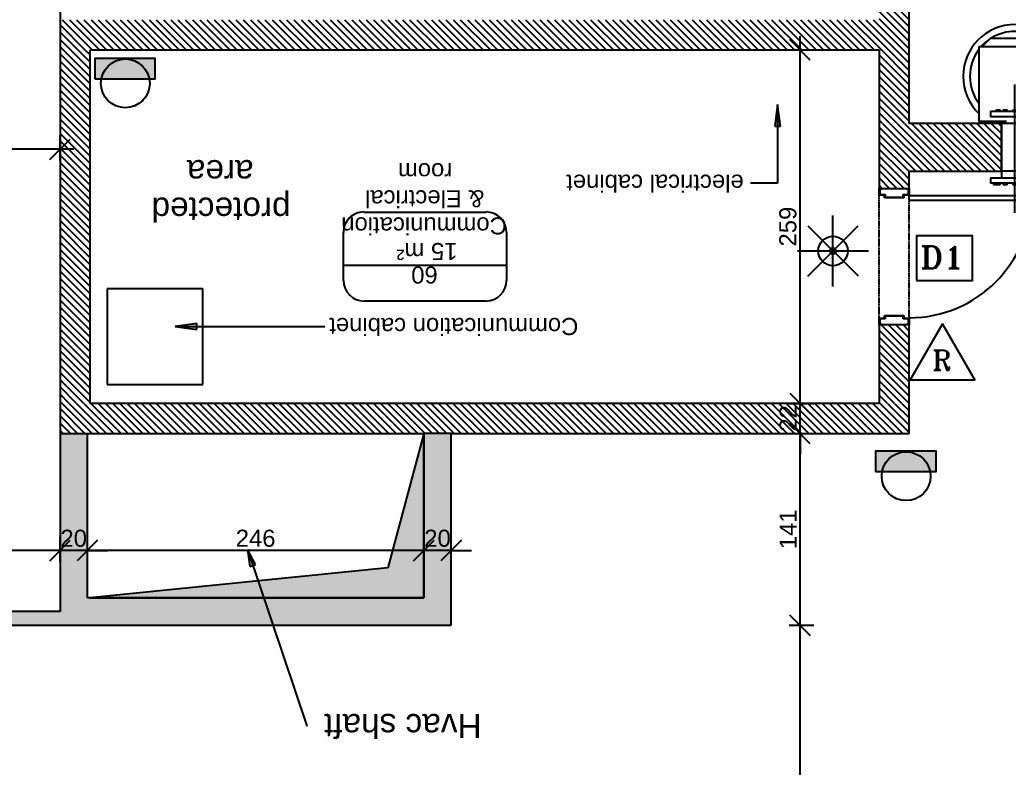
# Model space of a CAD drawing. Extents: x -5566 to 5867, y -120 to 4683.
# Drawn here: x -3839 to -3115, y 726 to 1274 of the extents above; entities that cross this region are included whole.
import ezdxf
from ezdxf.enums import TextEntityAlignment as Align

# ---------------------------------------------------------------- set-up
doc = ezdxf.new("R2010")
doc.units = 0
doc.linetypes.add('DASH', pattern=[0.6, 0.3, -0.3])
doc.linetypes.add('HIDDEN_2', pattern=[0.6, 0.4, -0.2])
doc.layers.get('0').update_dxf_attribs({"linetype": 'CONTINUOUS'})
doc.layers.get('DEFPOINTS').update_dxf_attribs({"linetype": 'CONTINUOUS'})
for name, color, linetype in [('A-ANNO-DIMS', 211, 'CONTINUOUS'), ('A-AREA-IDEN', 2, 'CONTINUOUS'), ('A-DETL-GENF', 92, 'CONTINUOUS'), ('A-DETL-THIN', 151, 'CONTINUOUS'), ('A-DOOR', 31, 'CONTINUOUS'), ('A-DOOR-FRAM', 31, 'CONTINUOUS'), ('A-DOOR-HDLN', 31, 'DASH'), ('A-FLOR-OVHD', 1, 'HIDDEN_2'), ('A-GLAZ', 151, 'CONTINUOUS'), ('A-WALL', 113, 'CONTINUOUS'), ('A-WALL-PATT', 111, 'CONTINUOUS'), ('G-ANNO-TEXT', 231, 'CONTINUOUS'), ('I-WALL', 2, 'CONTINUOUS'), ('M-EQPM', 50, 'CONTINUOUS'), ('SPS-SECURITY', 240, 'CONTINUOUS')]:
    doc.layers.add(name, color=color, linetype=linetype)
doc.styles.add('ARIAL', font='arial.ttf', dxfattribs={"height": 12.5})
doc.styles.add('ARIAL_3', font='arial.ttf', dxfattribs={"height": 17.5})
doc.styles.add('ROMANT', font='romant__.ttf', dxfattribs={"oblique": 20, "height": 2})
doc.dimstyles.new('100_200_2_5MM_ARIAL_CM', dxfattribs={"dimscale": 30.48, "dimtxt": 12.753242, "dimasz": 0.492126, "dimexe": 0.328084, "dimexo": 0.0625, "dimgap": 0.082021, "dimtad": 1, "dimdec": 0, "dimzin": 0, "dimtxsty": 'ARIAL', "dimblk1": 'OBLIQUE', "dimblk2": 'OBLIQUE', "dimsah": 1, "dimcen": 0.09, "dimdle": 0.328084, "dimazin": 3, "dimtfac": 1, "dimtdec": 4, "dimtix": 1, "dimtmove": 0, "dimatfit": 3, "dimtvp": 1, "dimtolj": 1, "dimtzin": 0})
doc.dimstyles.new('200_100_2_5MM_ARIAL_CM___O', dxfattribs={"dimscale": 30.48, "dimtxt": 12.753242, "dimasz": 0.492126, "dimexe": 0.328084, "dimexo": 0.0625, "dimgap": 0.082021, "dimtad": 1, "dimdec": 0, "dimzin": 0, "dimtxsty": 'ARIAL', "dimblk1": 'OBLIQUE', "dimblk2": 'OBLIQUE', "dimsah": 1, "dimcen": 0.09, "dimdle": 0.328084, "dimazin": 3, "dimtfac": 1, "dimtdec": 4, "dimtix": 1, "dimtmove": 0, "dimatfit": 3, "dimtvp": 1, "dimtolj": 1, "dimtzin": 0})
pattern_1 = [(315, (-4985, 4190.492), (2.6516504, 2.6516504), [])]

# ---------------------------------------------------------------- blocks, each defined once
blk = doc.blocks.new('FA_1600-600_-_FA_1600_600-')
at = {"layer": 'M-EQPM'}
for p, q in [((150, 41), (120, 41)), ((120, 40), (120, 41)), ((120, -3.93), (120, 40)), ((150, 41), (150, 40)), ((150, 40), (150, -3.93)), ((-26.5, 22), (-26.5, -33)), ((-26.5, 22), (26.5, 22)), ((-18, 28), (-24, 22)), ((-18, 28), (18, 28)), ((24, 22), (18, 28)), ((26.5, -33), (26.5, 22)), ((47.5, 10), (36.66, 10)), ((120, 10), (117.01, 10)), ((120, -8.93), (120, -3.93)), ((150, -3.93), (150, -8.93)), ((36.66, -10), (47.5, -10)), ((117.01, -10), (125.01, -10)), ((120, -8.93), (150, -8.93)), ((125.01, -22.62), (125.01, -8.93)), ((144.99, -22.62), (144.99, -8.93)), ((145.99, -38), (145.99, -8.93)), ((125.01, -22.62), (125.01, -25.77)), ((125.01, -25.78), (144.99, -25.78)), ((144.99, -24.17), (144.99, -22.62)), ((144.99, -24.16), (144.99, -37.01)), ((-6.32, -33), (-26.5, -33)), ((-10, -34.5), (-10, -69.5)), ((26.5, -33), (6.32, -33)), ((10, -69.5), (10, -34.5)), ((144.99, -37.01), (121.5, -37.01)), ((121.5, -37.01), (121.5, -38)), ((121.5, -38), (145.99, -38))]:
    blk.add_line(p, q, dxfattribs=at)
at = {"layer": 'M-EQPM', "flags": 128}
for points in [[(47.5, 10), (49.92, 10), (52.34, 10), (54.75, 10), (57.15, 10), (59.54, 10), (61.9, 10), (64.24, 10), (66.56, 10), (68.84, 10), (71.09, 10), (73.31, 10), (75.48, 10), (77.6, 10), (79.68, 10), (81.71, 10), (82.25, 10)], [(117.01, 10), (114.58, 10), (112.17, 10), (109.75, 10), (107.35, 10), (104.97, 10), (102.61, 10), (100.26, 10), (97.95, 10), (95.66, 10), (93.41, 10), (91.2, 10), (89.03, 10), (86.9, 10), (84.83, 10), (82.8, 10), (82.25, 10)], [(82.25, -10), (80.24, -10), (78.18, -10), (76.06, -10), (73.9, -10), (71.7, -10), (69.46, -10), (67.19, -10), (64.88, -10), (62.54, -10), (60.19, -10), (57.81, -10), (55.41, -10), (53, -10), (50.58, -10), (48.16, -10), (47.5, -10)], [(82.25, -10), (84.27, -10), (86.33, -10), (88.44, -10), (90.6, -10), (92.81, -10), (95.05, -10), (97.32, -10), (99.63, -10), (101.96, -10), (104.32, -10), (106.7, -10), (109.1, -10), (111.51, -10), (113.92, -10), (116.34, -10), (117.01, -10)]]:
    blk.add_lwpolyline(points, dxfattribs=at)
at = {"layer": 'M-EQPM'}
for radius, start, end in [(38, 0, 180), (33, 58.0965, 121.9035), (33, 125.46631, 138.1752), (33, 41.8248, 54.53369), (33, 143.45205, 180), (33, 0, 36.54795), (33, 323.45205, 0), (38, 180, 225.75703), (33, 180, 216.54795), (38, 314.24297, 360), (38, 240.29736, 245.23768), (38, 294.76232, 299.70264)]:
    blk.add_arc((0, 0), radius, start, end, dxfattribs=at)
for points, knots in [([(38, 0), (38, 0.59), (37.97, 1.75), (37.86, 3.45), (37.68, 5.03), (37.38, 6.94), (36.97, 8.83), (36.7, 9.85), (36.66, 10), (36.66, 10)], [0, 0, 0, 0, 0.0555556, 0.1111111, 0.1666667, 0.2222222, 0.3333333, 0.4444444, 0.4999838, 0.4999838, 0.4999838, 0.4999838]), ([(36.66, -10), (36.66, -10), (36.7, -9.85), (36.95, -8.93), (37.34, -7.15), (37.68, -5.07), (37.9, -3.03), (37.98, -1.32), (38, -0.44), (38, 0)], [0.5000162, 0.5000162, 0.5000162, 0.5000162, 0.5555556, 0.6666667, 0.75, 0.8333333, 0.9166667, 0.9583333, 1, 1, 1, 1]), ([(126.53, -8.94), (126.55, -9.7), (126.57, -11.28), (126.57, -13.58), (126.51, -15.79), (126.35, -17.83), (126.07, -19.67), (125.65, -21.29), (125.24, -22.21), (125.01, -22.62)], [0.3719368, 0.3719368, 0.3719368, 0.3719368, 0.4545455, 0.5454545, 0.6363636, 0.7272727, 0.8181818, 0.9090909, 1, 1, 1, 1]), ([(144.99, -22.62), (144.76, -22.21), (144.35, -21.29), (143.93, -19.67), (143.65, -17.83), (143.49, -15.79), (143.43, -13.58), (143.43, -11.28), (143.45, -9.7), (143.47, -8.94)], [0, 0, 0, 0, 0.0909091, 0.1818182, 0.2727273, 0.3636364, 0.4545455, 0.5454545, 0.6280632, 0.6280632, 0.6280632, 0.6280632])]:
    blk.add_open_spline(points, degree=3, knots=knots, dxfattribs=at)
blk = doc.blocks.new('AR_MAMAD_PIPE_8_BOTH_EXT_I')
at = {"layer": 'A-GLAZ'}
for p, q in [((0, 48), (0, 27.3)), ((0, 46), (0, -46)), ((-18, 26.3), (-18, 22.3)), ((-18, 26.3), (18, 26.3)), ((18, 22.3), (-18, 22.3)), ((-15.81, 27.3), (-15.81, 26.3)), ((-15.81, 27.3), (-13.89, 27.3)), ((-13.9, 27.3), (-13.9, 26.3)), ((-13.9, 27.3), (-10.9, 27.3)), ((-10.9, 26.3), (-10.9, 27.3)), ((-10, 22.3), (-10, 17.5)), ((-8.66, 27.3), (-8.66, 26.3)), ((-8.66, 27.3), (-5.66, 27.3)), ((-5.66, 26.3), (-5.66, 27.3)), ((-1.5, 27.3), (-1.5, 26.3)), ((-1.5, 27.3), (1.5, 27.3)), ((1.5, 26.3), (1.5, 27.3)), ((5.66, 27.3), (5.66, 26.3)), ((5.66, 27.3), (8.66, 27.3)), ((8.66, 26.3), (8.66, 27.3)), ((10, 17.5), (10, 22.3)), ((10.9, 27.3), (10.9, 26.3)), ((10.9, 27.3), (13.9, 27.3)), ((13.89, 27.3), (15.81, 27.3)), ((13.9, 26.3), (13.9, 27.3)), ((15.81, 26.3), (15.81, 27.3)), ((18, 22.3), (18, 26.3)), ((-10, -17.5), (-10, 17.5)), ((-10, 17.5), (10, 17.5)), ((0, 17.5), (0, -17.5)), ((10, 17.5), (10, -17.5)), ((-10, -17.5), (-10, -19)), ((-10, -17.5), (10, -17.5)), ((10, -19), (10, -17.5)), ((-18, -22.5), (-18, -26.5)), ((-17.93, -22.5), (17.93, -22.5)), ((17.93, -26.5), (-17.93, -26.5)), ((-13.9, -26.5), (-13.9, -27.5)), ((-10.9, -27.5), (-13.9, -27.5)), ((-10.9, -27.5), (-10.9, -26.5)), ((-8.66, -26.5), (-8.66, -27.5)), ((-5.66, -27.5), (-8.66, -27.5)), ((-5.66, -27.5), (-5.66, -26.5)), ((-1.5, -26.5), (-1.5, -27.5)), ((1.5, -27.5), (-1.5, -27.5)), ((1.5, -27.5), (1.5, -26.5)), ((5.66, -26.5), (5.66, -27.5)), ((8.66, -27.5), (5.66, -27.5)), ((8.66, -27.5), (8.66, -26.5)), ((10.9, -26.5), (10.9, -27.5)), ((13.9, -27.5), (10.9, -27.5)), ((13.9, -27.5), (13.9, -26.5)), ((18, -26.5), (18, -22.5))]:
    blk.add_line(p, q, dxfattribs=at)
blk = doc.blocks.new('AR_EXT_METAL_SINGLE_-_W100')
at = {"layer": 'A-DOOR-HDLN', "linetype": 'CONTINUOUS'}
h = blk.add_hatch(dxfattribs=at)
h.set_pattern_fill('FP_92', color=256, style=0, pattern_type=2)
h.set_pattern_definition([(225, (3090, 1786.5), (22.45064, -22.45064), []), (225, (3082.063, 1786.5), (4e-15, -44.90128), []), (225, (3097.938, 1786.5), (4e-15, -44.90128), [])])
h.paths.add_polyline_path([(-45, 11), (-50, 11), (-50, 9), (-49.5, 9), (-49.5, 10.5), (-45.5, 10.5), (-45.5, 6.5), (-43.5, 6.5), (-43.5, -6.5), (-45.5, -6.5), (-45.5, -10.5), (-49.5, -10.5), (-49.5, -9), (-50, -9), (-50, -11), (-45, -11), (-45, -7), (-43, -7), (-43, 7), (-45, 7), (-45, 10.5)], flags=0)
h.paths.add_polyline_path([(45, 11), (45, 7), (43, 7), (43, -7), (45, -7), (45, -11), (50, -11), (50, -9), (49.5, -9), (49.5, -10.5), (45.5, -10.5), (45.5, -6.5), (43.5, -6.5), (43.5, 6.5), (45.5, 6.5), (45.5, 10.5), (49.5, 10.5), (49.5, 9), (50, 9), (50, 11)], flags=0)
at = {"layer": 'A-DOOR'}
for p, q in [((41, -100.6), (41, -11)), ((41, -11), (44.8, -11)), ((44.8, -11), (44.8, -100.6)), ((44.8, -100.6), (41, -100.6))]:
    blk.add_line(p, q, dxfattribs=at)
blk.add_arc((44.8, -11), 89.6, 180, 270, dxfattribs=at)
at = {"layer": 'A-DOOR-FRAM'}
for p, q in [((-50, 11), (-45, 11)), ((-50, 9), (-50, 11)), ((-49.5, 9), (-50, 9)), ((-49.5, 10.5), (-49.5, 9)), ((-45.5, 10.5), (-49.5, 10.5)), ((-45.5, 6.5), (-45.5, 10.5)), ((-45, 11), (-45, 7)), ((45, 11), (50, 11)), ((45, 7), (45, 11)), ((45.5, 10.5), (45.5, 6.5)), ((49.5, 10.5), (45.5, 10.5)), ((49.5, 9), (49.5, 10.5)), ((50, 9), (49.5, 9)), ((50, 11), (50, 9)), ((-43.5, 6.5), (-45.5, 6.5)), ((-45, 7), (-43, 7)), ((-43.5, -6.5), (-43.5, 6.5)), ((-43, 7), (-43, -7)), ((43, 7), (45, 7)), ((43, -7), (43, 7)), ((43.5, 6.5), (43.5, -6.5)), ((45.5, 6.5), (43.5, 6.5)), ((-45.5, -6.5), (-43.5, -6.5)), ((-45.5, -10.5), (-45.5, -6.5)), ((-43, -7), (-45, -7)), ((-45, -7), (-45, -11)), ((45, -7), (43, -7)), ((43.5, -6.5), (45.5, -6.5)), ((45, -11), (45, -7)), ((45.5, -6.5), (45.5, -10.5)), ((-50, -9), (-49.5, -9)), ((-50, -11), (-50, -9)), ((-45, -11), (-50, -11)), ((-49.5, -9), (-49.5, -10.5)), ((-49.5, -10.5), (-45.5, -10.5)), ((50, -11), (45, -11)), ((45.5, -10.5), (49.5, -10.5)), ((49.5, -9), (50, -9)), ((49.5, -10.5), (49.5, -9)), ((50, -9), (50, -11))]:
    blk.add_line(p, q, dxfattribs=at)
at = {"layer": 'A-DOOR-HDLN'}
for p, q in [((-45, 11), (45, 11)), ((-44.8, -11), (44.8, -11))]:
    blk.add_line(p, q, dxfattribs=at)
blk = doc.blocks.new('AR_TAG_ROOM_-_ROOM_NUMBER_')
at = {"layer": 'A-AREA-IDEN'}
for p, q in [((-0.893, 0.519), (0.893, 0.519)), ((-1.195, 0), (-1.195, 0.217)), ((1.195, 0.217), (1.195, 0)), ((-1.195, -0.485), (-1.195, 0)), ((-1.195, 0), (1.195, 0)), ((1.195, 0), (1.195, -0.485)), ((0.895, -0.784), (-0.895, -0.784))]:
    blk.add_line(p, q, dxfattribs=at)
for centre, radius, start, end in [((-0.893, 0.217), 0.302, 90, 180), ((0.893, 0.217), 0.302, 0, 90), ((-0.895, -0.485), 0.3, 180, 270), ((0.895, -0.485), 0.3, 270, 0)]:
    blk.add_arc(centre, radius, start, end, dxfattribs=at)
blk = doc.blocks.new('_OBLIQUE')
at = {"color": 0, "linetype": 'BYBLOCK'}
blk.add_line((-0.5, -0.5), (0.5, 0.5), dxfattribs=at)
blk = doc.blocks.new('DIMBLOCK95-LEVEL__9_00')
at = {"layer": 'A-ANNO-DIMS', "color": 0}
for p, q in [((-3267.43, 207.99), (-3267.43, 840.49)), ((-3275.53, 830.49), (-3257.43, 830.49)), ((-3259.34, 217.99), (-3277.43, 217.99))]:
    blk.add_line(p, q, dxfattribs=at)
at = {"layer": 'DEFPOINTS', "color": 0}
for p in [(-3277.43, 830.49), (-3267.43, 830.49), (-3257.43, 217.99)]:
    blk.add_point(p, dxfattribs=at)
at = {"layer": 'A-ANNO-DIMS', "color": 0, "xscale": 15, "yscale": 15, "zscale": 15}
for p, rotation in [((-3267.43, 830.49), 90), ((-3267.43, 217.99), 270)]:
    blk.add_blockref('_OBLIQUE', p, dxfattribs=dict(at, rotation=rotation))
at = {"layer": 'A-ANNO-DIMS', "color": 0, "insert": (-3276.32, 524.24), "char_height": 12.5, "width": 34.6103, "attachment_point": 5, "rotation": 90, "style": 'ARIAL'}
blk.add_mtext('\\A1;613', dxfattribs=at)
blk = doc.blocks.new('DIMBLOCK96-LEVEL__9_00')
at = {"layer": 'A-ANNO-DIMS', "color": 0}
for p, q in [((-3267.43, 820.49), (-3267.43, 980.99)), ((-3275.53, 970.99), (-3257.43, 970.99)), ((-3275.53, 830.49), (-3257.43, 830.49))]:
    blk.add_line(p, q, dxfattribs=at)
at = {"layer": 'DEFPOINTS', "color": 0}
for p in [(-3277.43, 970.99), (-3267.43, 970.99), (-3277.43, 830.49)]:
    blk.add_point(p, dxfattribs=at)
at = {"layer": 'A-ANNO-DIMS', "color": 0, "xscale": 15, "yscale": 15, "zscale": 15}
for p, rotation in [((-3267.43, 970.99), 90), ((-3267.43, 830.49), 270)]:
    blk.add_blockref('_OBLIQUE', p, dxfattribs=dict(at, rotation=rotation))
at = {"layer": 'A-ANNO-DIMS', "color": 0, "insert": (-3276.21, 900.74), "char_height": 12.5, "width": 34.6103, "attachment_point": 5, "rotation": 90, "style": 'ARIAL'}
blk.add_mtext('\\A1;141', dxfattribs=at)
blk = doc.blocks.new('DIMBLOCK97-LEVEL__9_00')
at = {"layer": 'A-ANNO-DIMS', "color": 0}
for p, q in [((-3267.43, 992.99), (-3267.43, 1007.99)), ((-3275.53, 992.99), (-3257.43, 992.99)), ((-3267.43, 970.99), (-3267.43, 992.99)), ((-3275.53, 970.99), (-3257.43, 970.99)), ((-3267.43, 970.99), (-3267.43, 955.99))]:
    blk.add_line(p, q, dxfattribs=at)
at = {"layer": 'DEFPOINTS', "color": 0}
for p in [(-3277.43, 992.99), (-3267.43, 992.99), (-3277.43, 970.99)]:
    blk.add_point(p, dxfattribs=at)
at = {"layer": 'A-ANNO-DIMS', "color": 0, "xscale": 15, "yscale": 15, "zscale": 15}
for p, rotation in [((-3267.43, 992.99), 270), ((-3267.43, 970.99), 90)]:
    blk.add_blockref('_OBLIQUE', p, dxfattribs=dict(at, rotation=rotation))
at = {"layer": 'A-ANNO-DIMS', "color": 0, "insert": (-3276.21, 981.99), "char_height": 12.5, "width": 23.0736, "attachment_point": 5, "rotation": 90, "style": 'ARIAL'}
blk.add_mtext('\\A1;22', dxfattribs=at)
blk = doc.blocks.new('DIMBLOCK98-LEVEL__9_00')
at = {"layer": 'A-ANNO-DIMS', "color": 0}
for p, q in [((-3267.43, 982.99), (-3267.43, 1261.99)), ((-3275.53, 1251.99), (-3257.43, 1251.99)), ((-3275.53, 992.99), (-3257.43, 992.99))]:
    blk.add_line(p, q, dxfattribs=at)
at = {"layer": 'DEFPOINTS', "color": 0}
for p in [(-3277.43, 1251.99), (-3267.43, 1251.99), (-3277.43, 992.99)]:
    blk.add_point(p, dxfattribs=at)
at = {"layer": 'A-ANNO-DIMS', "color": 0, "xscale": 15, "yscale": 15, "zscale": 15}
for p, rotation in [((-3267.43, 1251.99), 90), ((-3267.43, 992.99), 270)]:
    blk.add_blockref('_OBLIQUE', p, dxfattribs=dict(at, rotation=rotation))
at = {"layer": 'A-ANNO-DIMS', "color": 0, "insert": (-3276.32, 1122.49), "char_height": 12.5, "width": 34.6103, "attachment_point": 5, "rotation": 90, "style": 'ARIAL'}
blk.add_mtext('\\A1;259', dxfattribs=at)
blk = doc.blocks.new('DIMBLOCK162-LEVEL__9_00')
at = {"layer": 'A-ANNO-DIMS', "color": 0}
for p, q in [((-3543, 877.16), (-3543, 895.25)), ((-3523, 877.16), (-3523, 895.25)), ((-3543, 885.25), (-3558, 885.25)), ((-3523, 885.25), (-3543, 885.25)), ((-3523, 885.25), (-3508, 885.25))]:
    blk.add_line(p, q, dxfattribs=at)
at = {"layer": 'DEFPOINTS', "color": 0}
for p in [(-3543, 885.25), (-3543, 875.25), (-3523, 875.25)]:
    blk.add_point(p, dxfattribs=at)
at = {"layer": 'A-ANNO-DIMS', "color": 0, "xscale": 15, "yscale": 15, "zscale": 15}
blk.add_blockref('_OBLIQUE', (-3543, 885.25), dxfattribs=at)
at = {"layer": 'A-ANNO-DIMS', "color": 0, "xscale": 15, "yscale": 15, "zscale": 15, "rotation": 180}
blk.add_blockref('_OBLIQUE', (-3523, 885.25), dxfattribs=at)
at = {"layer": 'A-ANNO-DIMS', "color": 0, "insert": (-3533, 894.14), "char_height": 12.5, "width": 23.0736, "attachment_point": 5, "style": 'ARIAL'}
blk.add_mtext('\\A1;20', dxfattribs=at)
blk = doc.blocks.new('DIMBLOCK163-LEVEL__9_00')
at = {"layer": 'A-ANNO-DIMS', "color": 0}
for p, q in [((-3789.5, 877.16), (-3789.5, 895.25)), ((-3543, 877.16), (-3543, 895.25)), ((-3533, 885.25), (-3799.5, 885.25))]:
    blk.add_line(p, q, dxfattribs=at)
at = {"layer": 'DEFPOINTS', "color": 0}
for p in [(-3789.5, 885.25), (-3789.5, 875.25), (-3543, 875.25)]:
    blk.add_point(p, dxfattribs=at)
at = {"layer": 'A-ANNO-DIMS', "color": 0, "xscale": 15, "yscale": 15, "zscale": 15, "rotation": 180}
blk.add_blockref('_OBLIQUE', (-3789.5, 885.25), dxfattribs=at)
at = {"layer": 'A-ANNO-DIMS', "color": 0, "xscale": 15, "yscale": 15, "zscale": 15}
blk.add_blockref('_OBLIQUE', (-3543, 885.25), dxfattribs=at)
at = {"layer": 'A-ANNO-DIMS', "color": 0, "insert": (-3666.25, 894.14), "char_height": 12.5, "width": 34.6103, "attachment_point": 5, "style": 'ARIAL'}
blk.add_mtext('\\A1;246', dxfattribs=at)
blk = doc.blocks.new('DIMBLOCK164-LEVEL__9_00')
at = {"layer": 'A-ANNO-DIMS', "color": 0}
for p, q in [((-3809.5, 877.16), (-3809.5, 895.25)), ((-3789.5, 877.16), (-3789.5, 895.25)), ((-3809.5, 885.25), (-3824.5, 885.25)), ((-3789.5, 885.25), (-3809.5, 885.25)), ((-3789.5, 885.25), (-3774.5, 885.25))]:
    blk.add_line(p, q, dxfattribs=at)
at = {"layer": 'DEFPOINTS', "color": 0}
for p in [(-3809.5, 885.25), (-3809.5, 875.25), (-3789.5, 875.25)]:
    blk.add_point(p, dxfattribs=at)
at = {"layer": 'A-ANNO-DIMS', "color": 0, "xscale": 15, "yscale": 15, "zscale": 15}
blk.add_blockref('_OBLIQUE', (-3809.5, 885.25), dxfattribs=at)
at = {"layer": 'A-ANNO-DIMS', "color": 0, "xscale": 15, "yscale": 15, "zscale": 15, "rotation": 180}
blk.add_blockref('_OBLIQUE', (-3789.5, 885.25), dxfattribs=at)
at = {"layer": 'A-ANNO-DIMS', "color": 0, "insert": (-3799.5, 894.14), "char_height": 12.5, "width": 23.0736, "attachment_point": 5, "style": 'ARIAL'}
blk.add_mtext('\\A1;20', dxfattribs=at)
blk = doc.blocks.new('DIMBLOCK165-LEVEL__9_00')
at = {"layer": 'A-ANNO-DIMS', "color": 0}
for p, q in [((-4342.5, 877.16), (-4342.5, 895.25)), ((-3809.5, 877.16), (-3809.5, 895.25)), ((-3799.5, 885.25), (-4352.5, 885.25))]:
    blk.add_line(p, q, dxfattribs=at)
at = {"layer": 'DEFPOINTS', "color": 0}
for p in [(-4342.5, 885.25), (-4342.5, 875.25), (-3809.5, 875.25)]:
    blk.add_point(p, dxfattribs=at)
at = {"layer": 'A-ANNO-DIMS', "color": 0, "xscale": 15, "yscale": 15, "zscale": 15, "rotation": 180}
blk.add_blockref('_OBLIQUE', (-4342.5, 885.25), dxfattribs=at)
at = {"layer": 'A-ANNO-DIMS', "color": 0, "xscale": 15, "yscale": 15, "zscale": 15}
blk.add_blockref('_OBLIQUE', (-3809.5, 885.25), dxfattribs=at)
at = {"layer": 'A-ANNO-DIMS', "color": 0, "insert": (-4076, 894.14), "char_height": 12.5, "width": 34.6103, "attachment_point": 5, "style": 'ARIAL'}
blk.add_mtext('\\A1;533', dxfattribs=at)
blk = doc.blocks.new('DIMBLOCK280-LEVEL__9_00')
at = {"layer": 'A-ANNO-DIMS', "color": 0}
for p, q in [((-3946.01, 1171), (-3946.01, 1189.1)), ((-3809.5, 1171), (-3809.5, 1189.1)), ((-3799.5, 1179.1), (-3956.01, 1179.1))]:
    blk.add_line(p, q, dxfattribs=at)
at = {"layer": 'DEFPOINTS', "color": 0}
for p in [(-3946.01, 1179.1), (-3946.01, 1169.1), (-3809.5, 1169.1)]:
    blk.add_point(p, dxfattribs=at)
at = {"layer": 'A-ANNO-DIMS', "color": 0, "xscale": 15, "yscale": 15, "zscale": 15, "rotation": 180}
blk.add_blockref('_OBLIQUE', (-3946.01, 1179.1), dxfattribs=at)
at = {"layer": 'A-ANNO-DIMS', "color": 0, "xscale": 15, "yscale": 15, "zscale": 15}
blk.add_blockref('_OBLIQUE', (-3809.5, 1179.1), dxfattribs=at)
at = {"layer": 'A-ANNO-DIMS', "color": 0, "insert": (-3877.76, 1187.98), "char_height": 12.5, "width": 34.6103, "attachment_point": 5, "style": 'ARIAL'}
blk.add_mtext('\\A1;137', dxfattribs=at)
blk = doc.blocks.new('DOM-CAMARE')
blk.add_hatch(color=256).paths.add_polyline_path([(-36.8, 5.7), (36.1, 5.7), (36.1, 30), (-36.8, 30)])
blk.add_lwpolyline([(-36.8, 5.7), (36.1, 5.7), (36.1, 30), (-36.8, 30)], close=True)
blk.add_lwpolyline([(-29.4, 0, -1), (29.4, 0, -1)], format="xyb", close=True)
blk = doc.blocks.new('CARD-READER')
blk.add_lwpolyline([(0, 67.4), (-38.9, 0), (38.9, 0)], close=True)
at = {"style": 'ROMANT'}
blk.add_text('R', height=24.3, dxfattribs=at).set_placement((10.5, 11.7), align=Align.RIGHT)
blk = doc.blocks.new('*U607')
at = {"layer": 'SPS-SECURITY'}
blk.add_lwpolyline([(0, 0), (67.2, 0), (67.2, 53.9), (0, 53.9)], close=True, dxfattribs=at)
at = {"layer": 'SPS-SECURITY', "style": 'ROMANT', "width": 1.1}
blk.add_text('D1', height=27, dxfattribs=at).set_placement((57.7, 14.5), align=Align.RIGHT)
blk = doc.blocks.new('GALAY-360')
for p, q in [((-0.1, -42.8), (-0.1, 42.7)), ((-30.2, 30.2), (30.2, -30.2)), ((-30.2, -30.3), (30.2, 30.1)), ((-42.8, -0.1), (42.7, -0.1))]:
    blk.add_line(p, q)
for points in [[(-17.9, -0.1, -1), (17.7, -0.1, -1)], [(-3.6, -0.1, -1), (3.5, -0.1, -1)]]:
    blk.add_lwpolyline(points, format="xyb", close=True)

msp = doc.modelspace()

# ---------------------------------------------------------------- hatches: boundary and pattern name
at = {"layer": 'A-DETL-GENF'}
h = msp.add_hatch(color=9, dxfattribs=at)
h.paths.add_polyline_path([(-3787.5, 850.49), (-3543, 850.49), (-3543, 970.99), (-3569.4, 872.47)], flags=0)
h.paths.add_polyline_path([(-3365, 2510.49), (-3222.91, 2498.66), (-3210, 2450.49), (-3210, 2510.49), (-3332.5, 2510.49)], flags=0)
h.paths.add_polyline_path([(-3190, 2266.49), (-3136.57, 2243.14), (-3123.15, 2031.99), (-3122.96, 2031.99), (-3122.96, 2266.49), (-3187.54, 2266.49)], flags=0)
at = {"layer": 'A-WALL-PATT'}
h = msp.add_hatch(dxfattribs=at)
h.set_pattern_fill('FP_1', color=8, angle=-90, style=0, pattern_type=2)
h.set_pattern_definition(pattern_1)
h.paths.add_polyline_path([(-3209.5, 1555.66), (-3209.5, 1197.99), (-3187.5, 1197.99), (-3187.5, 1590.99), (-3209.5, 1590.99), (-3209.5, 1587.99)], flags=0)
h = msp.add_hatch(dxfattribs=at)
h.set_pattern_fill('FP_1', color=8, angle=-90, style=0, pattern_type=2)
h.set_pattern_definition(pattern_1)
h.paths.add_polyline_path([(-3809.5, 1254.18), (-3809.5, 1251.99), (-3209.5, 1251.99), (-3209.5, 1273.99), (-3809.5, 1273.99)], flags=0)
h = msp.add_hatch(dxfattribs=at)
h.set_pattern_fill('FP_1', color=8, angle=-90, style=0, pattern_type=2)
h.set_pattern_definition(pattern_1)
h.paths.add_polyline_path([(-3809.5, 1251.99), (-3809.5, 992.99), (-3787.5, 992.99), (-3787.5, 1251.99), (-3790.73, 1251.99)], flags=0)
h = msp.add_hatch(dxfattribs=at)
h.set_pattern_fill('FP_1', color=8, angle=-90, style=0, pattern_type=2)
h.set_pattern_definition(pattern_1)
h.paths.add_polyline_path([(-3209.5, 1180.49), (-3209.5, 1162.99), (-3120, 1162.99), (-3120, 1197.99), (-3209.5, 1197.99)], flags=0)
h.paths.add_polyline_path([(-3100, 1192.27), (-3100, 1162.99), (-2920, 1162.99), (-2920, 1197.99), (-2964.01, 1197.99), (-2964.01, 1194.49), (-2988.5, 1194.49), (-2988.5, 1195.49), (-2965.01, 1195.49), (-2965.01, 1197.99), (-3100, 1197.99), (-3100, 1197.59)], flags=0)
h.paths.add_polyline_path([(-2820, 1180.49), (-2720, 1180.49), (-2720, 1170.49), (-2820, 1170.49), (-2820, 1162.99), (-2592.5, 1162.99), (-2592.5, 1197.99), (-2820, 1197.99)], flags=0)
h = msp.add_hatch(dxfattribs=at)
h.set_pattern_fill('FP_1', color=8, angle=-90, style=0, pattern_type=2)
h.set_pattern_definition(pattern_1)
h.paths.add_polyline_path([(-3209.5, 992.99), (-3187.5, 992.99), (-3187.5, 1050.49), (-3209.5, 1050.49)], flags=0)
h.paths.add_polyline_path([(-3209.5, 1150.49), (-3187.5, 1150.49), (-3187.5, 1162.99), (-3209.5, 1162.99)], flags=0)
h = msp.add_hatch(dxfattribs=at)
h.set_pattern_fill('FP_1', color=8, angle=-90, style=0, pattern_type=2)
h.set_pattern_definition(pattern_1)
h.paths.add_polyline_path([(-3809.5, 970.99), (-3187.5, 970.99), (-3187.5, 992.99), (-3809.5, 992.99)], flags=0)
for points in [[(-3809.5, 840.49), (-3809.5, 830.49), (-3789.5, 830.49), (-3789.5, 970.99), (-3809.5, 970.99), (-3809.5, 850.49)], [(-3543, 970.99), (-3543, 850.49), (-3523, 850.49), (-3523, 970.99), (-3538.74, 970.99)], [(-3789.5, 840.49), (-3789.5, 830.49), (-3523, 830.49), (-3523, 850.49), (-3789.5, 850.49)], [(-4985.5, 840.49), (-4985.5, 830.49), (-3809.5, 830.49), (-3809.5, 840.49), (-4984.45, 840.49)]]:
    msp.add_hatch(color=256, dxfattribs=at).paths.add_polyline_path(points, flags=0)
at = {"layer": 'G-ANNO-TEXT'}
for color, points in [(250, [(-3283.91, 1212.04), (-3286, 1196.16), (-3281.82, 1196.16)]), (250, [(-3725.1, 1049.31), (-3709.22, 1047.22), (-3709.22, 1051.4)]), (7, [(-3672.3, 886.03), (-3670.4, 873.48), (-3666.23, 874.89)])]:
    msp.add_hatch(color=color, dxfattribs=at).paths.add_polyline_path(points, flags=0)

# ---------------------------------------------------------------- linework, layer by layer
at = {"layer": 'A-DETL-THIN'}
for p, q in [((-3543, 970.99), (-3569.4, 872.47)), ((-3543, 850.49), (-3543, 970.99)), ((-3569.4, 872.47), (-3787.5, 850.49)), ((-3787.5, 850.49), (-3543, 850.49))]:
    msp.add_line(p, q, dxfattribs=at)
at = {"layer": 'A-FLOR-OVHD'}
for p, q in [((-3775, 1076.85), (-3775, 1006.85)), ((-3705, 1076.85), (-3775, 1076.85)), ((-3705, 1006.85), (-3705, 1076.85)), ((-3775, 1006.85), (-3705, 1006.85)), ((-3787.5, 970.99), (-3543, 970.99)), ((-3543, 970.99), (-3543, 850.49)), ((-3543, 850.49), (-3787.5, 850.49))]:
    msp.add_line(p, q, dxfattribs=at)
at = {"layer": 'A-WALL'}
for p, q in [((-3809.5, 970.99), (-3789.5, 970.99)), ((-3523, 970.99), (-3543, 970.99))]:
    msp.add_line(p, q, dxfattribs=at)
at = {"layer": 'G-ANNO-TEXT', "color": 250}
for p, q in [((-3283.91, 1212.04), (-3286, 1196.16)), ((-3281.82, 1196.16), (-3283.91, 1212.04)), ((-3283.91, 1212.04), (-3283.91, 1154.28)), ((-3286, 1196.16), (-3281.82, 1196.16)), ((-3283.91, 1154.28), (-3303.71, 1154.28)), ((-3709.22, 1051.4), (-3725.1, 1049.31)), ((-3709.22, 1047.22), (-3709.22, 1051.4)), ((-3725.1, 1049.31), (-3709.22, 1047.22)), ((-3725.1, 1049.31), (-3615.74, 1049.31)), ((-3615.74, 1049.31), (-3615.42, 1049.31))]:
    msp.add_line(p, q, dxfattribs=at)
at = {"layer": 'G-ANNO-TEXT', "color": 7}
for p, q in [((-3672.3, 886.03), (-3670.4, 873.48)), ((-3666.23, 874.89), (-3672.3, 886.03)), ((-3672.3, 886.03), (-3628.8, 756.75)), ((-3670.4, 873.48), (-3666.23, 874.89)), ((-3628.8, 756.75), (-3628.44, 756.75))]:
    msp.add_line(p, q, dxfattribs=at)
at = {"layer": 'I-WALL'}
for p, q in [((-3809.5, 1612.99), (-3809.5, 992.99)), ((-3187.5, 1197.99), (-3187.5, 1590.99)), ((-3787.5, 1251.99), (-3209.5, 1251.99)), ((-3787.5, 992.99), (-3787.5, 1251.99)), ((-3209.5, 1251.99), (-3209.5, 1150.49)), ((-3120, 1197.99), (-3187.5, 1197.99)), ((-3187.5, 1150.49), (-3187.5, 1162.99)), ((-3187.5, 1162.99), (-3120, 1162.99)), ((-3209.5, 1150.49), (-3187.5, 1150.49)), ((-3187.5, 1050.49), (-3209.5, 1050.49)), ((-3209.5, 1050.49), (-3209.5, 992.99)), ((-3187.5, 970.99), (-3187.5, 1050.49)), ((-3809.5, 992.99), (-3809.5, 840.49)), ((-3209.5, 992.99), (-3787.5, 992.99)), ((-3789.5, 850.49), (-3789.5, 970.99)), ((-3789.5, 970.99), (-3543, 970.99)), ((-3543, 970.99), (-3543, 850.49)), ((-3523, 970.99), (-3187.5, 970.99)), ((-3523, 830.49), (-3523, 970.99)), ((-3543, 850.49), (-3789.5, 850.49)), ((-3809.5, 840.49), (-4342.5, 840.49)), ((-4395, 830.49), (-3523, 830.49))]:
    msp.add_line(p, q, dxfattribs=at)

# ---------------------------------------------------------------- block references
at = {"layer": 'A-AREA-IDEN', "xscale": 49.99999999999998, "yscale": 49.99999999999998, "zscale": 49.99999999999998, "rotation": 180}
msp.add_blockref('AR_TAG_ROOM_-_ROOM_NUMBER_', (-3542.19, 1093.94), dxfattribs=at)
at = {"layer": 'A-DOOR', "rotation": 89.99999999999999}
msp.add_blockref('AR_EXT_METAL_SINGLE_-_W100', (-3198.5, 1100.49), dxfattribs=at)
at = {"layer": 'A-GLAZ', "rotation": 179.9999999999999}
msp.add_blockref('AR_MAMAD_PIPE_8_BOTH_EXT_I', (-3110, 1180.49), dxfattribs=at)
at = {"layer": 'M-EQPM'}
msp.add_blockref('FA_1600-600_-_FA_1600_600-', (-3110, 1232.49), dxfattribs=at)
at = {"layer": 'SPS-SECURITY', "xscale": 0.6084399358734925, "yscale": 0.6084399358734925, "zscale": 0.6084399358734925}
for name, p in [('DOM-CAMARE', (-3761.68, 1227.38)), ('GALAY-360', (-3243.26, 1104.7)), ('*U607', (-3182.04, 1083.02)), ('CARD-READER', (-3163.11, 1010.14)), ('DOM-CAMARE', (-3189.76, 939.65))]:
    msp.add_blockref(name, p, dxfattribs=at)

# ---------------------------------------------------------------- texts
at = {"layer": 'A-AREA-IDEN', "char_height": 12.5, "attachment_point": 1, "rotation": 180, "style": 'ARIAL'}
for s, insert, width in [('room', (-3522.21, 1156.46), 48.5021), ('& Electrical', (-3498.73, 1136.62), 105.4219), ('Communication', (-3482.19, 1116.77), 145.5063), ('15 m²', (-3518.36, 1098), 54.5147), ('60', (-3532.82, 1080.81), 23.2489)]:
    msp.add_mtext(s, dxfattribs=dict(at, insert=insert, width=width))
at = {"layer": 'G-ANNO-TEXT', "color": 7, "attachment_point": 1, "rotation": 180}
for s, insert, char_height, width, style in [('area', (-3667.71, 1153.7), 17.5, 60.5274, 'ARIAL_3'), ('electrical cabinet', (-3308.71, 1148.03), 12.5, 156.3291, 'ARIAL'), ('protected', (-3640.59, 1126.25), 17.5, 126.2658, 'ARIAL_3'), ('Communication cabinet', (-3429.84, 1043.06), 12.5, 218.8607, 'ARIAL'), ('Hvac shaft', (-3500.7, 748), 17.5, 142.7004, 'ARIAL_3')]:
    msp.add_mtext(s, dxfattribs=dict(at, insert=insert, char_height=char_height, width=width, style=style))

# ---------------------------------------------------------------- dimensions: what is measured, and where the dimension line sits
at = {"layer": 'A-ANNO-DIMS'}
for base, p1, p2, override, picture, middle in [((-3267.43, 1251.99), (-3277.43, 992.99), (-3277.43, 1251.99), {"dimpost": '<>', "dimfxl": 259}, 'DIMBLOCK98-LEVEL__9_00', (-3276.32, 1122.49)), ((-3267.43, 992.99), (-3277.43, 970.99), (-3277.43, 992.99), {"dimpost": '<>', "dimfxl": 22}, 'DIMBLOCK97-LEVEL__9_00', (-3276.21, 981.99)), ((-3267.43425043, 970.99172688), (-3277.43425043, 830.49172688), (-3277.43425043, 970.99172688), {"dimpost": '<>', "dimfxl": 140.5}, 'DIMBLOCK96-LEVEL__9_00', (-3276.20983024, 900.74172688)), ((-3267.43425043, 830.49172688), (-3257.43425043, 217.99172688), (-3277.43425043, 830.49172688), {"dimpost": '<>', "dimfxl": 612.826444}, 'DIMBLOCK95-LEVEL__9_00', (-3276.32067608, 524.24172688))]:
    dim = msp.add_linear_dim(base=base, p1=p1, p2=p2, angle=270, dimstyle='200_100_2_5MM_ARIAL_CM___O', override=override, dxfattribs=at)
    dim.commit()
    dim.dimension.update_dxf_attribs({"geometry": picture, "text_midpoint": middle})
for base, p1, p2, dimstyle, override, picture, middle in [((-3946.01, 1179.1), (-3809.5, 1169.1), (-3946.01, 1169.1), '100_200_2_5MM_ARIAL_CM', {"dimpost": '<>', "dimfxl": 136.513569}, 'DIMBLOCK280-LEVEL__9_00', (-3877.76, 1187.98)), ((-4342.5, 885.25), (-3809.5, 875.25), (-4342.5, 875.25), '200_100_2_5MM_ARIAL_CM___O', {"dimpost": '<>', "dimfxl": 533}, 'DIMBLOCK165-LEVEL__9_00', (-4076, 894.14)), ((-3809.5, 885.25), (-3789.5, 875.25), (-3809.5, 875.25), '200_100_2_5MM_ARIAL_CM___O', {"dimpost": '<>', "dimfxl": 20}, 'DIMBLOCK164-LEVEL__9_00', (-3799.5, 894.14)), ((-3789.5, 885.25324046), (-3543, 875.25324046), (-3789.5, 875.25324046), '200_100_2_5MM_ARIAL_CM___O', {"dimpost": '<>', "dimfxl": 246.5}, 'DIMBLOCK163-LEVEL__9_00', (-3666.25, 894.13540281)), ((-3543, 885.25), (-3523, 875.25), (-3543, 875.25), '200_100_2_5MM_ARIAL_CM___O', {"dimpost": '<>', "dimfxl": 20}, 'DIMBLOCK162-LEVEL__9_00', (-3533, 894.14))]:
    dim = msp.add_linear_dim(base=base, p1=p1, p2=p2, dimstyle=dimstyle, override=override, dxfattribs=at)
    dim.commit()
    dim.dimension.update_dxf_attribs({"geometry": picture, "text_midpoint": middle})

doc.saveas('drawing.dxf')
